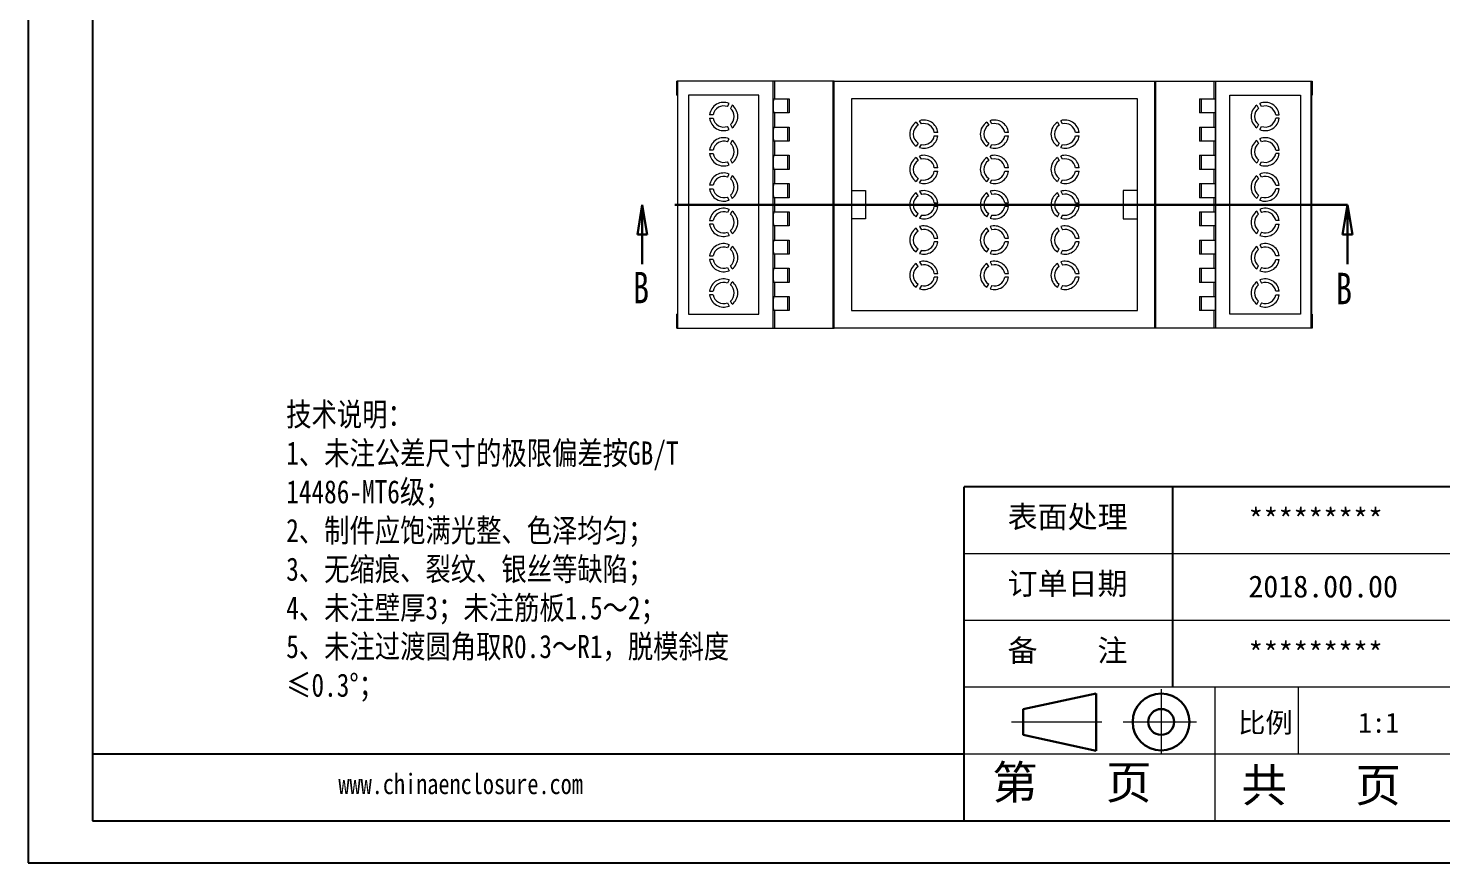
# Model space of a CAD drawing. Header units: inches. Extents: x 2944 to 3646, y 1129 to 1377.
# Drawn here: x 2944 to 3144.1, y 1128.8 to 1247 of the extents above; entities that cross this region are included whole.
import ezdxf

# ---------------------------------------------------------------- set-up
doc = ezdxf.new("R2010")
doc.units = ezdxf.units.IN
doc.header["$LTSCALE"] = 15
doc.linetypes.add('CENTER2', pattern=[28.575, 19.05, -3.175, 3.175, -3.175])
doc.linetypes.add('PHANTOM', pattern=[12.7, 6.35, -1.27, 1.27, -1.27, 1.27, -1.27])
doc.layers.add('文字', color=81, linetype='Continuous')
for name, color, linetype, lineweight in [('粗实线', 7, 'Continuous', 30), ('细实线', 3, 'Continuous', 9), ('细点划线', 2, 'CENTER2', 9)]:
    doc.layers.add(name, color=color, linetype=linetype, lineweight=lineweight)
doc.styles.add('SLDTEXTSTYLE0', font='TXT', dxfattribs={"width": 0.75})
doc.styles.get("Standard").update_dxf_attribs({"font": 'txt', "bigfont": 'gbcbig.shx'})
doc.styles.add('宋体', font='', dxfattribs={"width": 0.8, "height": 3.5})
doc.styles.get('宋体').set_extended_font_data('SimSun')

# ---------------------------------------------------------------- blocks, each defined once
blk = doc.blocks.new('_CLOSED')
at = {"color": 0, "linetype": 'ByBlock', "lineweight": -2}
for p, q in [((-1, 0.166667), (0, 0)), ((-1, 0.166667), (-1, -0.166667)), ((0, 0), (-1, -0.166667)), ((0, 0), (-1, 0))]:
    blk.add_line(p, q, dxfattribs=at)

msp = doc.modelspace()

# ---------------------------------------------------------------- linework, layer by layer
for p, q in [((2943.956, 1377.248), (2943.956, 1128.767)), ((2953.049, 1371.331), (2953.049, 1134.683)), ((2943.956, 1243.804), (2943.956, 1128.767)), ((3147.473, 1182.013), (3076.479, 1182.013)), ((3076.479, 1134.683), (3076.479, 1182.013)), ((3106.06, 1153.615), (3106.06, 1182.013)), ((3076.479, 1144.149), (2953.049, 1144.149)), ((2953.049, 1134.683), (3289.462, 1134.683)), ((2943.956, 1128.767), (3295.379, 1128.767)), ((2943.956, 1128.767), (3106.652, 1128.767))]:
    msp.add_line(p, q)
at = {"color": 7, "linetype": 'Continuous', "lineweight": 15}
for p, q in [((3035.784, 1237.474), (3035.784, 1239.474)), ((3035.934, 1239.474), (3035.784, 1239.474)), ((3035.934, 1204.474), (3035.934, 1239.474)), ((3049.434, 1239.474), (3035.934, 1239.474)), ((3049.434, 1204.474), (3049.434, 1239.474)), ((3049.684, 1239.474), (3049.434, 1239.474)), ((3049.684, 1236.974), (3049.684, 1239.474)), ((3057.934, 1239.474), (3049.684, 1239.474)), ((3057.934, 1204.474), (3057.934, 1239.474)), ((3058.084, 1239.474), (3057.934, 1239.474)), ((3058.084, 1204.474), (3058.084, 1239.474)), ((3058.084, 1239.474), (3103.484, 1239.474)), ((3103.484, 1204.474), (3103.484, 1239.474)), ((3103.484, 1239.474), (3103.634, 1239.474)), ((3103.634, 1204.474), (3103.634, 1239.474)), ((3103.634, 1239.474), (3111.884, 1239.474)), ((3111.884, 1236.974), (3111.884, 1239.474)), ((3111.884, 1239.474), (3112.134, 1239.474)), ((3112.134, 1204.474), (3112.134, 1239.474)), ((3112.134, 1239.474), (3125.634, 1239.474)), ((3125.634, 1204.474), (3125.634, 1239.474)), ((3125.634, 1239.474), (3125.784, 1239.474)), ((3125.784, 1239.474), (3125.784, 1237.474)), ((3035.784, 1237.474), (3035.906, 1237.474)), ((3035.906, 1237.474), (3035.906, 1206.474)), ((3047.434, 1237.474), (3037.434, 1237.474)), ((3037.434, 1237.474), (3037.434, 1206.474)), ((3047.434, 1206.474), (3047.434, 1237.474)), ((3114.134, 1237.474), (3124.134, 1237.474)), ((3114.134, 1206.474), (3114.134, 1237.474)), ((3124.134, 1237.474), (3124.134, 1206.474)), ((3125.784, 1237.474), (3125.662, 1237.474)), ((3125.662, 1237.474), (3125.662, 1206.474)), ((3042.957, 1235.88), (3043.21, 1236.318)), ((3043.643, 1236.068), (3043.39, 1235.63)), ((3049.482, 1236.974), (3049.684, 1236.974)), ((3049.684, 1236.974), (3051.734, 1236.974)), ((3051.734, 1236.974), (3051.734, 1234.974)), ((3101.034, 1236.974), (3060.534, 1236.974)), ((3060.534, 1236.974), (3060.534, 1206.974)), ((3101.034, 1206.974), (3101.034, 1236.974)), ((3109.834, 1236.974), (3111.884, 1236.974)), ((3109.834, 1236.974), (3109.834, 1234.974)), ((3111.884, 1236.974), (3112.086, 1236.974)), ((3117.926, 1236.068), (3118.178, 1235.63)), ((3118.611, 1235.88), (3118.359, 1236.318)), ((3040.955, 1234.724), (3040.45, 1234.724)), ((3040.45, 1234.224), (3040.955, 1234.224)), ((3043.21, 1232.631), (3042.957, 1233.069)), ((3043.39, 1233.319), (3043.643, 1232.881)), ((3049.684, 1234.974), (3049.482, 1234.974)), ((3049.684, 1232.974), (3049.684, 1234.974)), ((3051.734, 1234.974), (3049.684, 1234.974)), ((3069.718, 1233.667), (3069.969, 1233.233)), ((3070.431, 1233.432), (3070.173, 1233.879)), ((3079.718, 1233.667), (3079.969, 1233.233)), ((3080.431, 1233.432), (3080.173, 1233.879)), ((3089.718, 1233.667), (3089.969, 1233.233)), ((3090.431, 1233.432), (3090.173, 1233.879)), ((3111.884, 1234.974), (3109.834, 1234.974)), ((3111.884, 1232.974), (3111.884, 1234.974)), ((3112.086, 1234.974), (3111.884, 1234.974)), ((3118.178, 1233.319), (3117.926, 1232.881)), ((3118.359, 1232.631), (3118.611, 1233.069)), ((3120.613, 1234.724), (3121.118, 1234.724)), ((3121.118, 1234.224), (3120.613, 1234.224)), ((3042.957, 1230.88), (3043.21, 1231.318)), ((3043.643, 1231.068), (3043.39, 1230.63)), ((3049.482, 1232.974), (3049.684, 1232.974)), ((3049.684, 1232.974), (3051.734, 1232.974)), ((3051.734, 1232.974), (3051.734, 1230.974)), ((3072.768, 1232.224), (3072.263, 1232.224)), ((3072.263, 1231.724), (3072.768, 1231.724)), ((3082.768, 1232.224), (3082.263, 1232.224)), ((3082.263, 1231.724), (3082.768, 1231.724)), ((3092.768, 1232.224), (3092.263, 1232.224)), ((3092.263, 1231.724), (3092.768, 1231.724)), ((3109.834, 1232.974), (3111.884, 1232.974)), ((3109.834, 1232.974), (3109.834, 1230.974)), ((3111.884, 1232.974), (3112.086, 1232.974)), ((3117.926, 1231.068), (3118.178, 1230.63)), ((3118.611, 1230.88), (3118.359, 1231.318)), ((3040.955, 1229.724), (3040.45, 1229.724)), ((3040.45, 1229.224), (3040.955, 1229.224)), ((3049.684, 1230.974), (3049.482, 1230.974)), ((3049.684, 1228.974), (3049.684, 1230.974)), ((3051.734, 1230.974), (3049.684, 1230.974)), ((3069.969, 1230.716), (3069.718, 1230.282)), ((3070.173, 1230.07), (3070.431, 1230.517)), ((3079.969, 1230.716), (3079.718, 1230.282)), ((3080.173, 1230.07), (3080.431, 1230.517)), ((3089.969, 1230.716), (3089.718, 1230.282)), ((3090.173, 1230.07), (3090.431, 1230.517)), ((3111.884, 1230.974), (3109.834, 1230.974)), ((3111.884, 1228.974), (3111.884, 1230.974)), ((3112.086, 1230.974), (3111.884, 1230.974)), ((3120.613, 1229.724), (3121.118, 1229.724)), ((3121.118, 1229.224), (3120.613, 1229.224)), ((3043.21, 1227.631), (3042.957, 1228.069)), ((3043.39, 1228.319), (3043.643, 1227.881)), ((3049.482, 1228.974), (3049.684, 1228.974)), ((3049.684, 1228.974), (3051.734, 1228.974)), ((3051.734, 1228.974), (3051.734, 1226.974)), ((3069.718, 1228.667), (3069.969, 1228.233)), ((3070.431, 1228.432), (3070.173, 1228.879)), ((3072.768, 1227.224), (3072.263, 1227.224)), ((3079.718, 1228.667), (3079.969, 1228.233)), ((3080.431, 1228.432), (3080.173, 1228.879)), ((3082.768, 1227.224), (3082.263, 1227.224)), ((3089.718, 1228.667), (3089.969, 1228.233)), ((3090.431, 1228.432), (3090.173, 1228.879)), ((3092.768, 1227.224), (3092.263, 1227.224)), ((3109.834, 1228.974), (3111.884, 1228.974)), ((3109.834, 1228.974), (3109.834, 1226.974)), ((3111.884, 1228.974), (3112.086, 1228.974)), ((3118.178, 1228.319), (3117.926, 1227.881)), ((3118.359, 1227.631), (3118.611, 1228.069)), ((3042.957, 1225.88), (3043.21, 1226.318)), ((3043.643, 1226.068), (3043.39, 1225.63)), ((3049.684, 1226.974), (3049.482, 1226.974)), ((3049.684, 1224.974), (3049.684, 1226.974)), ((3051.734, 1226.974), (3049.684, 1226.974)), ((3069.969, 1225.716), (3069.718, 1225.282)), ((3070.173, 1225.07), (3070.431, 1225.517)), ((3072.263, 1226.724), (3072.768, 1226.724)), ((3079.969, 1225.716), (3079.718, 1225.282)), ((3080.173, 1225.07), (3080.431, 1225.517)), ((3082.263, 1226.724), (3082.768, 1226.724)), ((3089.969, 1225.716), (3089.718, 1225.282)), ((3090.173, 1225.07), (3090.431, 1225.517)), ((3092.263, 1226.724), (3092.768, 1226.724)), ((3111.884, 1226.974), (3109.834, 1226.974)), ((3111.884, 1224.974), (3111.884, 1226.974)), ((3112.086, 1226.974), (3111.884, 1226.974)), ((3117.926, 1226.068), (3118.178, 1225.63)), ((3118.611, 1225.88), (3118.359, 1226.318)), ((3040.955, 1224.724), (3040.45, 1224.724)), ((3040.45, 1224.224), (3040.955, 1224.224)), ((3043.21, 1222.631), (3042.957, 1223.069)), ((3043.39, 1223.319), (3043.643, 1222.881)), ((3049.482, 1224.974), (3049.684, 1224.974)), ((3049.684, 1224.974), (3051.734, 1224.974)), ((3051.734, 1224.974), (3051.734, 1222.974)), ((3060.534, 1223.974), (3062.534, 1223.974)), ((3062.534, 1223.974), (3062.534, 1219.974)), ((3069.969, 1223.233), (3069.718, 1223.667)), ((3070.173, 1223.879), (3070.431, 1223.432)), ((3079.969, 1223.233), (3079.718, 1223.667)), ((3080.173, 1223.879), (3080.431, 1223.432)), ((3089.969, 1223.233), (3089.718, 1223.667)), ((3090.173, 1223.879), (3090.431, 1223.432)), ((3101.034, 1223.974), (3099.034, 1223.974)), ((3099.034, 1223.974), (3099.034, 1219.974)), ((3109.834, 1224.974), (3111.884, 1224.974)), ((3109.834, 1224.974), (3109.834, 1222.974)), ((3111.884, 1224.974), (3112.086, 1224.974)), ((3118.178, 1223.319), (3117.926, 1222.881)), ((3118.359, 1222.631), (3118.611, 1223.069)), ((3120.613, 1224.724), (3121.118, 1224.724)), ((3121.118, 1224.224), (3120.613, 1224.224)), ((3043.21, 1221.318), (3042.957, 1220.88)), ((3043.39, 1220.63), (3043.643, 1221.068)), ((3049.684, 1222.974), (3049.482, 1222.974)), ((3049.684, 1220.974), (3049.684, 1222.974)), ((3051.734, 1222.974), (3049.684, 1222.974)), ((3072.263, 1222.224), (3072.768, 1222.224)), ((3072.768, 1221.724), (3072.263, 1221.724)), ((3082.263, 1222.224), (3082.768, 1222.224)), ((3082.768, 1221.724), (3082.263, 1221.724)), ((3092.263, 1222.224), (3092.768, 1222.224)), ((3092.768, 1221.724), (3092.263, 1221.724)), ((3111.884, 1222.974), (3109.834, 1222.974)), ((3111.884, 1220.974), (3111.884, 1222.974)), ((3112.086, 1222.974), (3111.884, 1222.974)), ((3118.178, 1220.63), (3117.926, 1221.068)), ((3118.359, 1221.318), (3118.611, 1220.88)), ((3040.45, 1219.724), (3040.955, 1219.724)), ((3040.955, 1219.224), (3040.45, 1219.224)), ((3049.482, 1220.974), (3049.684, 1220.974)), ((3049.684, 1220.974), (3051.734, 1220.974)), ((3051.734, 1220.974), (3051.734, 1218.974)), ((3062.534, 1219.974), (3060.534, 1219.974)), ((3069.718, 1220.282), (3069.969, 1220.716)), ((3070.431, 1220.517), (3070.173, 1220.07)), ((3079.718, 1220.282), (3079.969, 1220.716)), ((3080.431, 1220.517), (3080.173, 1220.07)), ((3089.718, 1220.282), (3089.969, 1220.716)), ((3090.431, 1220.517), (3090.173, 1220.07)), ((3099.034, 1219.974), (3101.034, 1219.974)), ((3109.834, 1220.974), (3111.884, 1220.974)), ((3109.834, 1220.974), (3109.834, 1218.974)), ((3111.884, 1220.974), (3112.086, 1220.974)), ((3121.118, 1219.724), (3120.613, 1219.724)), ((3120.613, 1219.224), (3121.118, 1219.224)), ((3042.957, 1218.069), (3043.21, 1217.631)), ((3043.643, 1217.881), (3043.39, 1218.319)), ((3049.684, 1218.974), (3049.482, 1218.974)), ((3049.684, 1216.974), (3049.684, 1218.974)), ((3051.734, 1218.974), (3049.684, 1218.974)), ((3069.969, 1218.233), (3069.718, 1218.667)), ((3070.173, 1218.879), (3070.431, 1218.432)), ((3072.263, 1217.224), (3072.768, 1217.224)), ((3079.969, 1218.233), (3079.718, 1218.667)), ((3080.173, 1218.879), (3080.431, 1218.432)), ((3082.263, 1217.224), (3082.768, 1217.224)), ((3089.969, 1218.233), (3089.718, 1218.667)), ((3090.173, 1218.879), (3090.431, 1218.432)), ((3092.263, 1217.224), (3092.768, 1217.224)), ((3111.884, 1218.974), (3109.834, 1218.974)), ((3111.884, 1216.974), (3111.884, 1218.974)), ((3112.086, 1218.974), (3111.884, 1218.974)), ((3117.926, 1217.881), (3118.178, 1218.319)), ((3118.611, 1218.069), (3118.359, 1217.631)), ((3043.21, 1216.318), (3042.957, 1215.88)), ((3043.39, 1215.63), (3043.643, 1216.068)), ((3049.482, 1216.974), (3049.684, 1216.974)), ((3049.684, 1216.974), (3051.734, 1216.974)), ((3051.734, 1216.974), (3051.734, 1214.974)), ((3069.718, 1215.282), (3069.969, 1215.716)), ((3070.431, 1215.517), (3070.173, 1215.07)), ((3072.768, 1216.724), (3072.263, 1216.724)), ((3079.718, 1215.282), (3079.969, 1215.716)), ((3080.431, 1215.517), (3080.173, 1215.07)), ((3082.768, 1216.724), (3082.263, 1216.724)), ((3089.718, 1215.282), (3089.969, 1215.716)), ((3090.431, 1215.517), (3090.173, 1215.07)), ((3092.768, 1216.724), (3092.263, 1216.724)), ((3109.834, 1216.974), (3111.884, 1216.974)), ((3109.834, 1216.974), (3109.834, 1214.974)), ((3111.884, 1216.974), (3112.086, 1216.974)), ((3118.178, 1215.63), (3117.926, 1216.068)), ((3118.359, 1216.318), (3118.611, 1215.88)), ((3040.45, 1214.724), (3040.955, 1214.724)), ((3040.955, 1214.224), (3040.45, 1214.224)), ((3042.957, 1213.069), (3043.21, 1212.631)), ((3043.643, 1212.881), (3043.39, 1213.319)), ((3049.684, 1214.974), (3049.482, 1214.974)), ((3049.684, 1212.974), (3049.684, 1214.974)), ((3051.734, 1214.974), (3049.684, 1214.974)), ((3069.969, 1213.233), (3069.718, 1213.667)), ((3070.173, 1213.879), (3070.431, 1213.432)), ((3079.969, 1213.233), (3079.718, 1213.667)), ((3080.173, 1213.879), (3080.431, 1213.432)), ((3089.969, 1213.233), (3089.718, 1213.667)), ((3090.173, 1213.879), (3090.431, 1213.432)), ((3111.884, 1214.974), (3109.834, 1214.974)), ((3111.884, 1212.974), (3111.884, 1214.974)), ((3112.086, 1214.974), (3111.884, 1214.974)), ((3117.926, 1212.881), (3118.178, 1213.319)), ((3118.611, 1213.069), (3118.359, 1212.631)), ((3121.118, 1214.724), (3120.613, 1214.724)), ((3120.613, 1214.224), (3121.118, 1214.224)), ((3043.21, 1211.318), (3042.957, 1210.88)), ((3043.39, 1210.63), (3043.643, 1211.068)), ((3049.482, 1212.974), (3049.684, 1212.974)), ((3049.684, 1212.974), (3051.734, 1212.974)), ((3051.734, 1212.974), (3051.734, 1210.974)), ((3072.263, 1212.224), (3072.768, 1212.224)), ((3072.768, 1211.724), (3072.263, 1211.724)), ((3082.263, 1212.224), (3082.768, 1212.224)), ((3082.768, 1211.724), (3082.263, 1211.724)), ((3092.263, 1212.224), (3092.768, 1212.224)), ((3092.768, 1211.724), (3092.263, 1211.724)), ((3109.834, 1212.974), (3111.884, 1212.974)), ((3109.834, 1212.974), (3109.834, 1210.974)), ((3111.884, 1212.974), (3112.086, 1212.974)), ((3118.178, 1210.63), (3117.926, 1211.068)), ((3118.359, 1211.318), (3118.611, 1210.88)), ((3040.45, 1209.724), (3040.955, 1209.724)), ((3040.955, 1209.224), (3040.45, 1209.224)), ((3049.684, 1210.974), (3049.482, 1210.974)), ((3049.684, 1208.974), (3049.684, 1210.974)), ((3051.734, 1210.974), (3049.684, 1210.974)), ((3069.718, 1210.282), (3069.969, 1210.716)), ((3070.431, 1210.517), (3070.173, 1210.07)), ((3079.718, 1210.282), (3079.969, 1210.716)), ((3080.431, 1210.517), (3080.173, 1210.07)), ((3089.718, 1210.282), (3089.969, 1210.716)), ((3090.431, 1210.517), (3090.173, 1210.07)), ((3111.884, 1210.974), (3109.834, 1210.974)), ((3111.884, 1208.974), (3111.884, 1210.974)), ((3112.086, 1210.974), (3111.884, 1210.974)), ((3121.118, 1209.724), (3120.613, 1209.724)), ((3120.613, 1209.224), (3121.118, 1209.224)), ((3042.957, 1208.069), (3043.21, 1207.631)), ((3043.643, 1207.881), (3043.39, 1208.319)), ((3049.482, 1208.974), (3049.684, 1208.974)), ((3049.684, 1208.974), (3051.734, 1208.974)), ((3051.734, 1208.974), (3051.734, 1206.974)), ((3109.834, 1208.974), (3111.884, 1208.974)), ((3109.834, 1208.974), (3109.834, 1206.974)), ((3111.884, 1208.974), (3112.086, 1208.974)), ((3117.926, 1207.881), (3118.178, 1208.319)), ((3118.611, 1208.069), (3118.359, 1207.631)), ((3035.784, 1204.474), (3035.784, 1206.474)), ((3035.906, 1206.474), (3035.784, 1206.474)), ((3037.434, 1206.474), (3047.434, 1206.474)), ((3049.684, 1206.974), (3049.482, 1206.974)), ((3049.684, 1204.474), (3049.684, 1206.974)), ((3051.734, 1206.974), (3049.684, 1206.974)), ((3060.534, 1206.974), (3101.034, 1206.974)), ((3111.884, 1206.974), (3109.834, 1206.974)), ((3111.884, 1204.474), (3111.884, 1206.974)), ((3112.086, 1206.974), (3111.884, 1206.974)), ((3124.134, 1206.474), (3114.134, 1206.474)), ((3125.662, 1206.474), (3125.784, 1206.474)), ((3125.784, 1206.474), (3125.784, 1204.474)), ((3035.784, 1204.474), (3035.934, 1204.474)), ((3035.934, 1204.474), (3049.434, 1204.474)), ((3049.434, 1204.474), (3049.684, 1204.474)), ((3049.684, 1204.474), (3057.934, 1204.474)), ((3057.934, 1204.474), (3058.084, 1204.474)), ((3103.484, 1204.474), (3058.084, 1204.474)), ((3103.634, 1204.474), (3103.484, 1204.474)), ((3111.884, 1204.474), (3103.634, 1204.474)), ((3112.134, 1204.474), (3111.884, 1204.474)), ((3125.634, 1204.474), (3112.134, 1204.474)), ((3125.784, 1204.474), (3125.634, 1204.474))]:
    msp.add_line(p, q, dxfattribs=at)
at = {"color": 1, "linetype": 'PHANTOM', "lineweight": 30}
msp.add_line((3130.773, 1221.974), (3030.916, 1221.974), dxfattribs=at)
at = {"color": 7, "linetype": 'Continuous', "lineweight": 30}
for p, q in [((3030.916, 1213.574), (3030.916, 1221.974)), ((3130.773, 1213.574), (3130.773, 1221.974))]:
    msp.add_line(p, q, dxfattribs=at)
at = {"color": 7, "linetype": 'Continuous', "lineweight": 15}
for centre, radius, start, end in [((3042.434, 1234.474), 2, 67.18076, 172.81924), ((3042.434, 1234.474), 1.5, 69.59407, 170.40593), ((3042.434, 1234.474), 1.5, 309.59407, 50.40593), ((3042.434, 1234.474), 2, 307.18076, 52.81924), ((3119.134, 1234.474), 2, 127.18076, 232.81924), ((3119.134, 1234.474), 1.5, 129.59407, 230.40593), ((3119.134, 1234.474), 2, 7.18076, 112.81924), ((3119.134, 1234.474), 1.5, 9.59407, 110.40593), ((3042.434, 1234.474), 2, 187.18076, 292.81924), ((3042.434, 1234.474), 1.5, 189.59407, 290.40593), ((3070.784, 1231.974), 2, 122.20055, 237.79945), ((3070.784, 1231.974), 1.5, 122.93463, 237.06537), ((3070.784, 1231.974), 2, 7.18076, 107.78372), ((3070.784, 1231.974), 1.5, 9.59407, 103.61223), ((3080.784, 1231.974), 2, 122.20055, 237.79945), ((3080.784, 1231.974), 1.5, 122.93463, 237.06537), ((3080.784, 1231.974), 2, 7.18076, 107.78372), ((3080.784, 1231.974), 1.5, 9.59407, 103.61223), ((3090.784, 1231.974), 2, 122.20055, 237.79945), ((3090.784, 1231.974), 1.5, 122.93463, 237.06537), ((3090.784, 1231.974), 2, 7.18076, 107.78372), ((3090.784, 1231.974), 1.5, 9.59407, 103.61223), ((3119.134, 1234.474), 2, 247.18076, 352.81924), ((3119.134, 1234.474), 1.5, 249.59407, 350.40593), ((3042.434, 1229.474), 2, 67.18076, 172.81924), ((3042.434, 1229.474), 2, 307.18076, 52.81924), ((3070.784, 1231.974), 2, 252.21628, 352.81924), ((3070.784, 1231.974), 1.5, 256.38777, 350.40593), ((3080.784, 1231.974), 2, 252.21628, 352.81924), ((3080.784, 1231.974), 1.5, 256.38777, 350.40593), ((3090.784, 1231.974), 2, 252.21628, 352.81924), ((3090.784, 1231.974), 1.5, 256.38777, 350.40593), ((3119.134, 1229.474), 2, 127.18076, 232.81924), ((3119.134, 1229.474), 2, 7.18076, 112.81924), ((3042.434, 1229.474), 2, 187.18076, 292.81924), ((3042.434, 1229.474), 1.5, 69.59407, 170.40593), ((3042.434, 1229.474), 1.5, 189.59407, 290.40593), ((3042.434, 1229.474), 1.5, 309.59407, 50.40593), ((3119.134, 1229.474), 1.5, 129.59407, 230.40593), ((3119.134, 1229.474), 2, 247.18076, 352.81924), ((3119.134, 1229.474), 1.5, 9.59407, 110.40593), ((3119.134, 1229.474), 1.5, 249.59407, 350.40593), ((3070.784, 1226.974), 2, 122.20055, 237.79945), ((3070.784, 1226.974), 1.5, 122.93463, 237.06537), ((3070.784, 1226.974), 2, 7.18076, 107.78372), ((3070.784, 1226.974), 1.5, 9.59407, 103.61223), ((3080.784, 1226.974), 2, 122.20055, 237.79945), ((3080.784, 1226.974), 1.5, 122.93463, 237.06537), ((3080.784, 1226.974), 2, 7.18076, 107.78372), ((3080.784, 1226.974), 1.5, 9.59407, 103.61223), ((3090.784, 1226.974), 2, 122.20055, 237.79945), ((3090.784, 1226.974), 1.5, 122.93463, 237.06537), ((3090.784, 1226.974), 2, 7.18076, 107.78372), ((3090.784, 1226.974), 1.5, 9.59407, 103.61223), ((3042.434, 1224.474), 2, 67.18076, 172.81924), ((3042.434, 1224.474), 1.5, 69.59407, 170.40593), ((3042.434, 1224.474), 1.5, 309.59407, 50.40593), ((3042.434, 1224.474), 2, 307.18076, 52.81924), ((3070.784, 1226.974), 2, 252.21628, 352.81924), ((3070.784, 1226.974), 1.5, 256.38777, 350.40593), ((3080.784, 1226.974), 2, 252.21628, 352.81924), ((3080.784, 1226.974), 1.5, 256.38777, 350.40593), ((3090.784, 1226.974), 2, 252.21628, 352.81924), ((3090.784, 1226.974), 1.5, 256.38777, 350.40593), ((3119.134, 1224.474), 2, 127.18076, 232.81924), ((3119.134, 1224.474), 1.5, 129.59407, 230.40593), ((3119.134, 1224.474), 2, 7.18076, 112.81924), ((3119.134, 1224.474), 1.5, 9.59407, 110.40593), ((3042.434, 1224.474), 2, 187.18076, 292.81924), ((3042.434, 1224.474), 1.5, 189.59407, 290.40593), ((3070.784, 1221.974), 2, 122.20055, 237.79945), ((3070.784, 1221.974), 1.5, 122.93463, 237.06537), ((3070.784, 1221.974), 2, 7.18076, 107.78372), ((3070.784, 1221.974), 1.5, 9.59407, 103.61223), ((3080.784, 1221.974), 2, 122.20055, 237.79945), ((3080.784, 1221.974), 1.5, 122.93463, 237.06537), ((3080.784, 1221.974), 2, 7.18076, 107.78372), ((3080.784, 1221.974), 1.5, 9.59407, 103.61223), ((3090.784, 1221.974), 2, 122.20055, 237.79945), ((3090.784, 1221.974), 1.5, 122.93463, 237.06537), ((3090.784, 1221.974), 2, 7.18076, 107.78372), ((3090.784, 1221.974), 1.5, 9.59407, 103.61223), ((3119.134, 1224.474), 2, 247.18076, 352.81924), ((3119.134, 1224.474), 1.5, 249.59407, 350.40593), ((3042.434, 1219.474), 2, 67.18076, 172.81924), ((3042.434, 1219.474), 2, 307.18076, 52.81924), ((3070.784, 1221.974), 2, 252.21628, 352.81924), ((3070.784, 1221.974), 1.5, 256.38777, 350.40593), ((3080.784, 1221.974), 2, 252.21628, 352.81924), ((3080.784, 1221.974), 1.5, 256.38777, 350.40593), ((3090.784, 1221.974), 2, 252.21628, 352.81924), ((3090.784, 1221.974), 1.5, 256.38777, 350.40593), ((3119.134, 1219.474), 2, 127.18076, 232.81924), ((3119.134, 1219.474), 2, 7.18076, 112.81924), ((3042.434, 1219.474), 2, 187.18076, 292.81924), ((3042.434, 1219.474), 1.5, 69.59407, 170.40593), ((3042.434, 1219.474), 1.5, 189.59407, 290.40593), ((3042.434, 1219.474), 1.5, 309.59407, 50.40593), ((3119.134, 1219.474), 1.5, 129.59407, 230.40593), ((3119.134, 1219.474), 2, 247.18076, 352.81924), ((3119.134, 1219.474), 1.5, 9.59407, 110.40593), ((3119.134, 1219.474), 1.5, 249.59407, 350.40593), ((3070.784, 1216.974), 2, 122.20055, 237.79945), ((3070.784, 1216.974), 1.5, 122.93463, 237.06537), ((3070.784, 1216.974), 2, 7.18076, 107.78372), ((3070.784, 1216.974), 1.5, 9.59407, 103.61223), ((3080.784, 1216.974), 2, 122.20055, 237.79945), ((3080.784, 1216.974), 1.5, 122.93463, 237.06537), ((3080.784, 1216.974), 2, 7.18076, 107.78372), ((3080.784, 1216.974), 1.5, 9.59407, 103.61223), ((3090.784, 1216.974), 2, 122.20055, 237.79945), ((3090.784, 1216.974), 1.5, 122.93463, 237.06537), ((3090.784, 1216.974), 2, 7.18076, 107.78372), ((3090.784, 1216.974), 1.5, 9.59407, 103.61223), ((3042.434, 1214.474), 2, 67.18076, 172.81924), ((3042.434, 1214.474), 1.5, 69.59407, 170.40593), ((3042.434, 1214.474), 1.5, 309.59407, 50.40593), ((3042.434, 1214.474), 2, 307.18076, 52.81924), ((3070.784, 1216.974), 2, 252.21628, 352.81924), ((3070.784, 1216.974), 1.5, 256.38777, 350.40593), ((3080.784, 1216.974), 2, 252.21628, 352.81924), ((3080.784, 1216.974), 1.5, 256.38777, 350.40593), ((3090.784, 1216.974), 2, 252.21628, 352.81924), ((3090.784, 1216.974), 1.5, 256.38777, 350.40593), ((3119.134, 1214.474), 2, 127.18076, 232.81924), ((3119.134, 1214.474), 1.5, 129.59407, 230.40593), ((3119.134, 1214.474), 2, 7.18076, 112.81924), ((3119.134, 1214.474), 1.5, 9.59407, 110.40593), ((3042.434, 1214.474), 2, 187.18076, 292.81924), ((3042.434, 1214.474), 1.5, 189.59407, 290.40593), ((3070.784, 1211.974), 2, 122.20055, 237.79945), ((3070.784, 1211.974), 1.5, 122.93463, 237.06537), ((3070.784, 1211.974), 2, 7.18076, 107.78372), ((3070.784, 1211.974), 1.5, 9.59407, 103.61223), ((3080.784, 1211.974), 2, 122.20055, 237.79945), ((3080.784, 1211.974), 1.5, 122.93463, 237.06537), ((3080.784, 1211.974), 2, 7.18076, 107.78372), ((3080.784, 1211.974), 1.5, 9.59407, 103.61223), ((3090.784, 1211.974), 2, 122.20055, 237.79945), ((3090.784, 1211.974), 1.5, 122.93463, 237.06537), ((3090.784, 1211.974), 2, 7.18076, 107.78372), ((3090.784, 1211.974), 1.5, 9.59407, 103.61223), ((3119.134, 1214.474), 2, 247.18076, 352.81924), ((3119.134, 1214.474), 1.5, 249.59407, 350.40593), ((3042.434, 1209.474), 2, 67.18076, 172.81924), ((3042.434, 1209.474), 2, 307.18076, 52.81924), ((3070.784, 1211.974), 2, 252.21628, 352.81924), ((3070.784, 1211.974), 1.5, 256.38777, 350.40593), ((3080.784, 1211.974), 2, 252.21628, 352.81924), ((3080.784, 1211.974), 1.5, 256.38777, 350.40593), ((3090.784, 1211.974), 2, 252.21628, 352.81924), ((3090.784, 1211.974), 1.5, 256.38777, 350.40593), ((3119.134, 1209.474), 2, 127.18076, 232.81924), ((3119.134, 1209.474), 2, 7.18076, 112.81924), ((3042.434, 1209.474), 2, 187.18076, 292.81924), ((3042.434, 1209.474), 1.5, 69.59407, 170.40593), ((3042.434, 1209.474), 1.5, 189.59407, 290.40593), ((3042.434, 1209.474), 1.5, 309.59407, 50.40593), ((3119.134, 1209.474), 1.5, 129.59407, 230.40593), ((3119.134, 1209.474), 2, 247.18076, 352.81924), ((3119.134, 1209.474), 1.5, 9.59407, 110.40593), ((3119.134, 1209.474), 1.5, 249.59407, 350.40593)]:
    msp.add_arc(centre, radius, start, end, dxfattribs=at)
for centre, start_param, end_param in [((3049.482, 1235.974), 0, 3.1415927), ((3051.482, 1235.974), 0, 3.1415927), ((3110.086, 1235.974), 3.1415927, 6.2831853), ((3112.086, 1235.974), 3.1415927, 6.2831853), ((3049.482, 1231.974), 0, 3.1415927), ((3051.482, 1231.974), 0, 3.1415927), ((3110.086, 1231.974), 3.1415927, 6.2831853), ((3112.086, 1231.974), 3.1415927, 6.2831853), ((3049.482, 1227.974), 0, 3.1415927), ((3051.482, 1227.974), 0, 3.1415927), ((3110.086, 1227.974), 3.1415927, 6.2831853), ((3112.086, 1227.974), 3.1415927, 6.2831853), ((3049.482, 1223.974), 0, 3.1415927), ((3051.482, 1223.974), 0, 3.1415927), ((3110.086, 1223.974), 3.1415927, 6.2831853), ((3112.086, 1223.974), 3.1415927, 6.2831853), ((3049.482, 1219.974), 0, 3.1415927), ((3051.482, 1219.974), 0, 3.1415927), ((3110.086, 1219.974), 3.1415927, 6.2831853), ((3112.086, 1219.974), 3.1415927, 6.2831853), ((3049.482, 1215.974), 0, 3.1415927), ((3051.482, 1215.974), 0, 3.1415927), ((3110.086, 1215.974), 3.1415927, 6.2831853), ((3112.086, 1215.974), 3.1415927, 6.2831853), ((3049.482, 1211.974), 0, 3.1415927), ((3051.482, 1211.974), 0, 3.1415927), ((3110.086, 1211.974), 3.1415927, 6.2831853), ((3112.086, 1211.974), 3.1415927, 6.2831853), ((3049.482, 1207.974), 0, 3.1415927), ((3051.482, 1207.974), 0, 3.1415927), ((3110.086, 1207.974), 3.1415927, 6.2831853), ((3112.086, 1207.974), 3.1415927, 6.2831853)]:
    msp.add_ellipse(centre, major_axis=(0, 1), ratio=0.0144509, start_param=start_param, end_param=end_param, dxfattribs=at)
at = {"layer": '粗实线', "color": 7}
for p, q in [((3095.187, 1152.729), (3084.844, 1150.537)), ((3095.187, 1152.729), (3095.187, 1144.624)), ((3084.844, 1150.537), (3084.844, 1146.879)), ((3084.844, 1146.879), (3095.187, 1144.624))]:
    msp.add_line(p, q, dxfattribs=at)
for radius in [4.021, 1.829]:
    msp.add_circle((3104.392, 1148.708), radius, dxfattribs=at)
at = {"layer": '细实线', "color": 7}
for p, q in [((3147.473, 1172.547), (3076.479, 1172.547)), ((3147.473, 1163.081), (3076.479, 1163.081)), ((3289.462, 1153.615), (3076.479, 1153.615)), ((3111.976, 1153.615), (3111.976, 1134.683)), ((3123.809, 1153.615), (3123.809, 1144.149)), ((3147.473, 1144.149), (3076.479, 1144.149))]:
    msp.add_line(p, q, dxfattribs=at)
at = {"layer": '细点划线', "color": 7}
for p, q in [((3104.392, 1153.337), (3104.392, 1144.149)), ((3083.195, 1148.708), (3095.979, 1148.708)), ((3099.015, 1148.708), (3109.407, 1148.708))]:
    msp.add_line(p, q, dxfattribs=at)

# ---------------------------------------------------------------- block references
at = {"color": 7, "linetype": 'Continuous', "lineweight": 30, "xscale": 4.200000000000045, "yscale": 4.200000000000045, "zscale": 0.7, "rotation": 90}
for p in [(3030.916, 1221.974), (3130.773, 1221.974)]:
    msp.add_blockref('_CLOSED', p, dxfattribs=at)

# ---------------------------------------------------------------- texts
at = {"color": 7, "linetype": 'Continuous', "char_height": 4.445, "attachment_point": 1, "style": 'SLDTEXTSTYLE0'}
for insert in [(3029.605, 1212.467), (3129.157, 1212.33)]:
    msp.add_mtext('B', dxfattribs=dict(at, insert=insert))
at = {"char_height": 3.11303, "width": 1769.29156, "attachment_point": 1}
for s, insert in [('{\\fSimHei|b0|i0|c134|p49;表面处理}', (3082.652, 1179.326)), ('{\\fSimHei|b0|i0|c134|p49;*********}', (3116.748, 1178.926)), ('{\\fSimHei|b0|i0|c134|p49;订单日期}', (3082.652, 1169.861)), ('{\\fSimHei|b0|i0|c134|p49;2018.00.00}', (3116.748, 1169.46)), ('{\\fSimHei|b0|i0|c134|p49;备    注}', (3082.652, 1160.395)), ('{\\fSimHei|b0|i0|c134|p49;*********}', (3116.748, 1159.994))]:
    msp.add_mtext(s, dxfattribs=dict(at, insert=insert))
at = {"layer": '文字', "color": 0, "attachment_point": 1, "style": '宋体'}
for s, insert, char_height, width in [('{\\H1.111x;技术说明：\\P1、未注公差尺寸的极限偏差按GB/T 14486-MT6级；\\P2、制件应饱满光整、色泽均匀；\\P3、无缩痕、裂纹、银丝等缺陷；\\P4、未注壁厚3；未注筋板1.5～2；\\P5、未注过渡圆角取R0.3～R1，脱模斜度≤0.3%%D；}', (2980.485, 1193.917), 2.9581, 66.62949), ('www.chinaenclosure.com', (2987.873, 1141.379), 2.89237, 50.8161)]:
    msp.add_mtext(s, dxfattribs=dict(at, insert=insert, char_height=char_height, width=width))
at = {"layer": '细实线', "color": 7, "attachment_point": 1}
for s, insert, char_height, width in [('{\\fSimSun|b0|i0|c134|p54;比例}', (3115.289, 1150.03), 2.83978, 12.46574), ('{\\fSimSun|b0|i0|c134|p54;1:1}', (3132.298, 1150.03), 2.83978, 12.46574), ('{\\fSimSun|b0|i0|c134|p54;第   页}', (3080.462, 1142.522), 4.73296, 35.49722), ('{\\fSimSun|b0|i0|c134|p54; 共   页}', (3112.555, 1142.12), 4.73296, 35.49722)]:
    msp.add_mtext(s, dxfattribs=dict(at, insert=insert, char_height=char_height, width=width))

doc.saveas('drawing.dxf')
